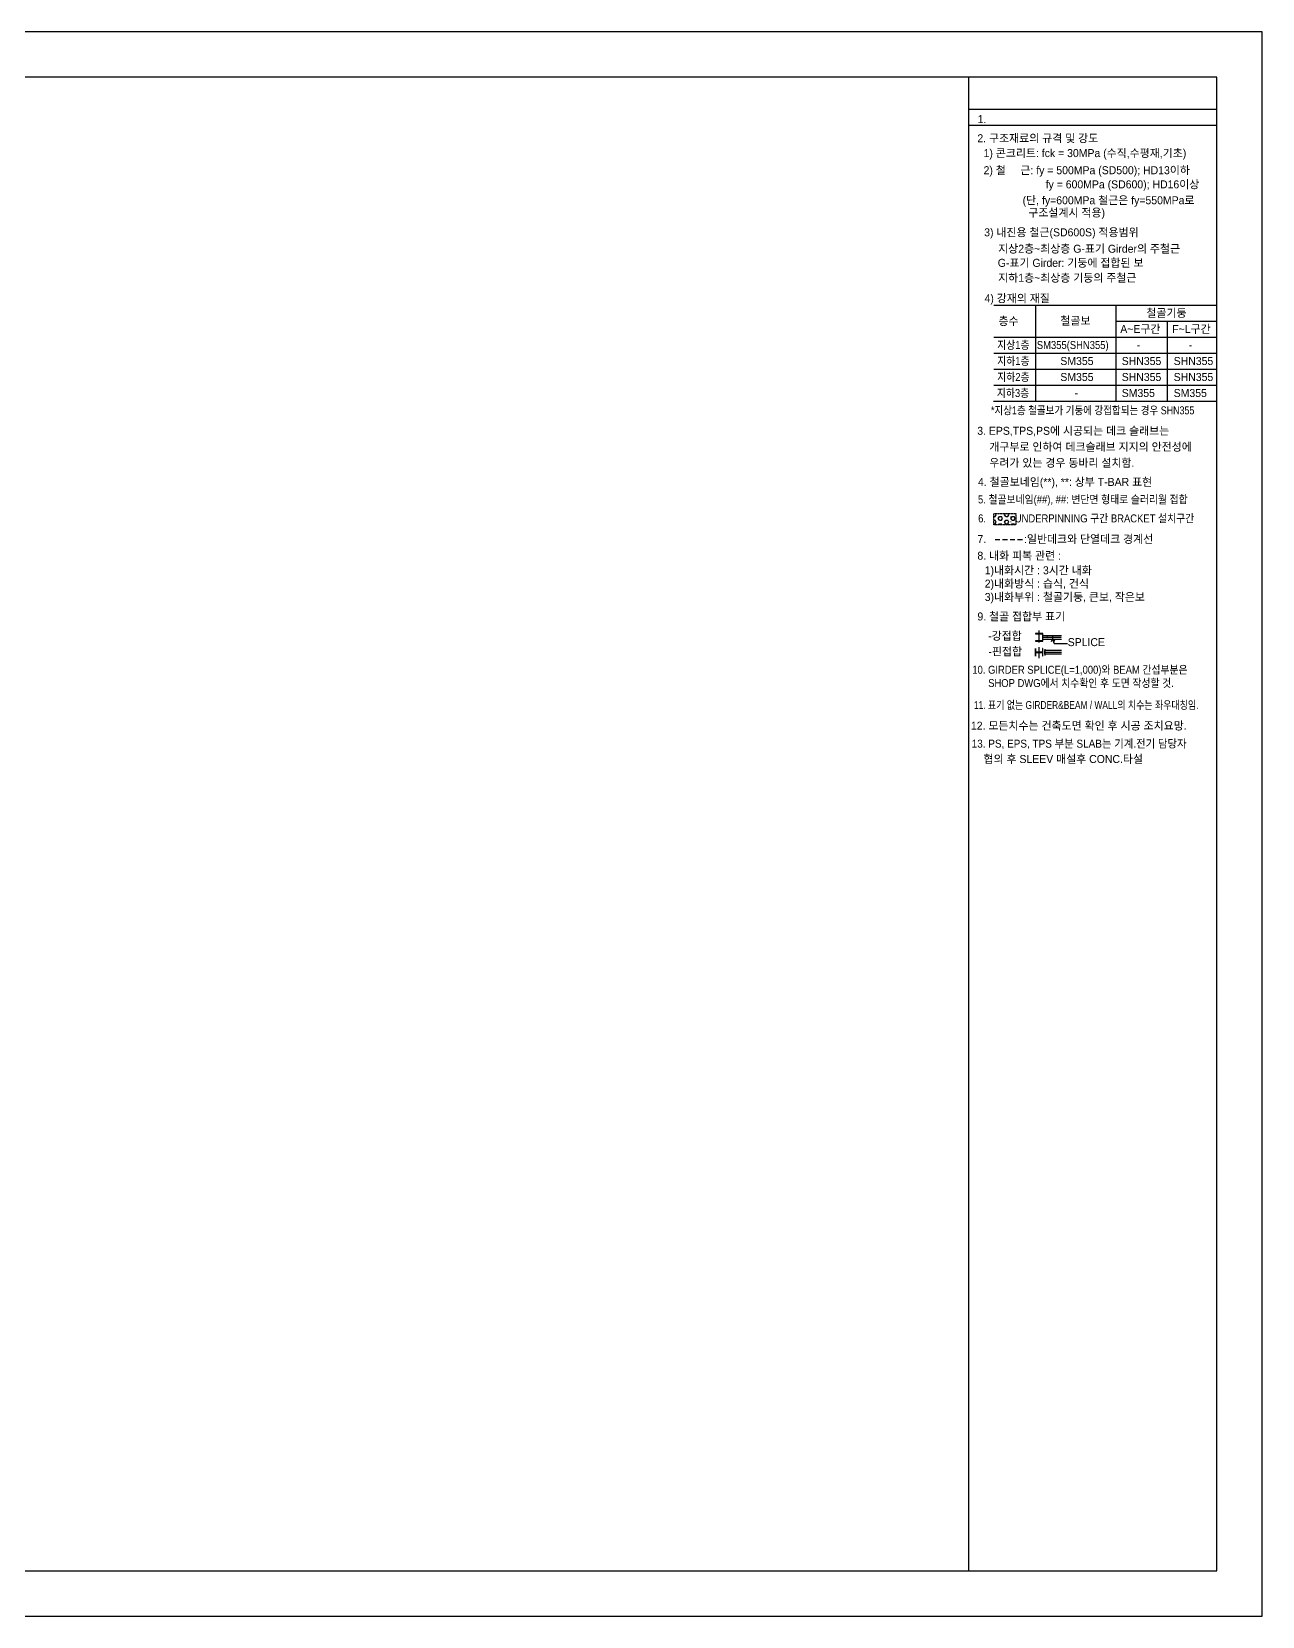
# Model space of a CAD drawing. Header units: millimetres. Extents: x -180 to 841, y -190 to 734.
# Drawn here: x 380 to 841, y 0 to 594 of the extents above; entities that cross this region are included whole.
import ezdxf
from ezdxf.enums import TextEntityAlignment as Align

# ---------------------------------------------------------------- set-up
doc = ezdxf.new("R2010")
doc.units = ezdxf.units.MM
for name, pattern in [('CEN', [62, 60, -1, 0, -1]), ('HID', [2.8, 1.8, -1]), ('HIDDEN2', [0.1875, 0.125, -0.0625])]:
    doc.linetypes.add(name, pattern=pattern)
doc.layers.get('0').update_dxf_attribs({"linetype": 'CONTINUOUS'})
for name, color, linetype in [('-WALL NO', 7, 'CONTINUOUS'), ('00_GIRDER', 3, 'HID'), ('A-SYM', 7, 'CONTINUOUS'), ('CEN', 1, 'CEN'), ('S-SC-Beam', 6, 'CONTINUOUS'), ('S-SC-Mark', 7, 'CONTINUOUS'), ('S-TEXT-NOTE', 7, 'CONTINUOUS'), ('steelbeam', 6, 'CONTINUOUS'), ('XS-NOTE$0$XS-NOTE$0$TEXT', 7, 'CONTINUOUS')]:
    doc.layers.add(name, color=color, linetype=linetype)
doc.layers.add('NOPLOT', color=193, linetype='CONTINUOUS', plot=False)
doc.styles.add('Gtx', font='')
doc.styles.add('XS-NOTE$0$XS-NOTE$0$Gtx', font='')
doc.styles.get('Gtx').set_extended_font_data('Dotum')
doc.styles.get('XS-NOTE$0$XS-NOTE$0$Gtx').set_extended_font_data('Dotum')

msp = doc.modelspace()

# ---------------------------------------------------------------- hatches: boundary and pattern name
at = {"layer": '00_GIRDER', "ltscale": 0.005}
h = msp.add_hatch(dxfattribs=at)
h.set_pattern_fill('HEX', color=201, scale=0.25, style=0)
h.set_pattern_definition([(0, (-838.7028, -12.5975), (0, 1.3748153), [0.79375, -1.5875]), (120, (-838.7028, -12.5975), (-1.190625, -0.6874077), [0.79375, -1.5875]), (60, (-837.9091, -12.5975), (-1.190625, 0.6874077), [0.79375, -1.5875])])
h.paths.add_polyline_path([(740.38, 409.2), (748.68, 409.2), (748.68, 413.4), (740.38, 413.4)])

# ---------------------------------------------------------------- linework, layer by layer
at = {"layer": '-WALL NO', "ltscale": 0.03}
for p, q in [((756.05, 491.45), (756.05, 455.45)), ((786.06, 491.45), (786.06, 455.45)), ((805.53, 455.45), (805.53, 485.45)), ((740.42, 473.45), (824, 473.45))]:
    msp.add_line(p, q, dxfattribs=at)
at = {"layer": '-WALL NO', "ltscale": 0.03, "elevation": 0}
for points in [[(786.06, 485.45), (824, 485.45)], [(786.06, 485.45), (824, 485.45)], [(740.42, 479.45), (824, 479.45)], [(740.42, 479.45), (824, 479.45)], [(740.42, 473.45), (824, 473.45)], [(740.42, 467.45), (824, 467.45)], [(740.42, 467.45), (824, 467.45)], [(740.42, 461.45), (824, 461.45)], [(740.42, 461.45), (824, 461.45)], [(740.28, 455.45), (824, 455.45)], [(740.42, 455.45), (824, 455.45)]]:
    msp.add_lwpolyline(points, dxfattribs=at)
msp.add_lwpolyline([(762.03, 365.37), (762.39, 366.3), (763.21, 365.7)])
at = {"layer": '00_GIRDER', "color": 201, "ltscale": 0.005}
msp.add_lwpolyline([(740.38, 413.4), (748.68, 413.4), (748.68, 409.2), (740.38, 409.2)], close=True, dxfattribs=at)
at = {"layer": 'A-SYM', "color": 5, "linetype": 'HID'}
msp.add_lwpolyline([(740.89, 403.66), (751.89, 403.66)], dxfattribs=at)
at = {"layer": 'CEN', "linetype": 'Continuous'}
for p, q in [((757.36, 365.05), (757.36, 369.5)), ((757.36, 359.12), (757.36, 363.25))]:
    msp.add_line(p, q, dxfattribs=at)
at = {"layer": 'NOPLOT'}
for p, q in [((731, 565), (824, 565)), ((731, 559), (824, 559))]:
    msp.add_line(p, q, dxfattribs=at)
for points in [[(0, 0), (841, 0), (841, 594), (0, 594)], [(31, 17), (824, 17), (824, 577), (31, 577)], [(31, 17), (731, 17), (731, 577), (31, 577)]]:
    msp.add_lwpolyline(points, close=True, dxfattribs=at)
at = {"layer": 'S-SC-Beam'}
for p, q in [((758.78, 365.59), (758.78, 368.4)), ((758.78, 367.72), (765.8, 367.72)), ((758.78, 366.3), (765.8, 366.3)), ((759.49, 362.55), (759.49, 360.18)), ((765.8, 362.08), (759.49, 362.08)), ((759.49, 360.66), (759.49, 362.08)), ((765.8, 360.66), (759.49, 360.66))]:
    msp.add_line(p, q, dxfattribs=at)
at = {"layer": 'S-SC-Beam', "linetype": 'HIDDEN2'}
for p, q in [((758.78, 367.01), (765.8, 367.01)), ((759.49, 361.37), (765.8, 361.37))]:
    msp.add_line(p, q, dxfattribs=at)
at = {"layer": 'S-SC-Mark'}
msp.add_line((762.39, 367.72), (762.39, 366.3), dxfattribs=at)
at = {"layer": 'S-SC-Mark', "const_width": 0.356}
msp.add_lwpolyline([(760.57, 367.01, -1), (760.21, 367.01, -1)], format="xyb", close=True, dxfattribs=at)
at = {"layer": 'S-SC-Mark'}
msp.add_lwpolyline([(762.39, 366.3), (762.97, 364.69), (768, 364.69)], dxfattribs=at)
at = {"layer": 'S-TEXT-NOTE', "elevation": 0}
msp.add_lwpolyline([(740.42, 491.45), (824, 491.45)], dxfattribs=at)
at = {"layer": 'steelbeam', "color": 7}
for points in [[(756.01, 365.7, 0.414214), (755.94, 365.63), (755.94, 365.59), (758.78, 365.59), (758.78, 365.63, 0.414214), (758.71, 365.7), (757.49, 365.7, -0.414214), (757.41, 365.77), (757.41, 368.26, -0.414214), (757.49, 368.33), (758.71, 368.33, 0.414214), (758.78, 368.4), (758.78, 368.43), (755.94, 368.43), (755.94, 368.4, 0.414214), (756.01, 368.33), (757.24, 368.33, -0.414214), (757.31, 368.26), (757.31, 365.77, -0.414214), (757.24, 365.7)], [(756.05, 362.72, 0.414214), (755.97, 362.79), (755.94, 362.79), (755.94, 359.95), (755.97, 359.95, 0.414214), (756.05, 360.02), (756.05, 361.24, -0.414214), (756.12, 361.31), (758.61, 361.31, -0.414214), (758.68, 361.24), (758.68, 360.02, 0.414214), (758.75, 359.95), (758.78, 359.95), (758.78, 362.79), (758.75, 362.79, 0.414214), (758.68, 362.72), (758.68, 361.49, -0.414214), (758.61, 361.42), (756.12, 361.42, -0.414214), (756.05, 361.49)]]:
    msp.add_lwpolyline(points, format="xyb", close=True, dxfattribs=at)

# ---------------------------------------------------------------- texts
at = {"layer": 'S-TEXT-NOTE', "style": 'Gtx'}
for s, p in [('1. ', (734.33, 558.83)), ('2. 구조재료의 규격 및 강도', (734.22, 551.67)), ('1) 콘크리트: fck = 30MPa (수직,수평재,기초)', (736.54, 546.09)), ('2) 철     근: fy = 500MPa (SD500); HD13이하 ', (736.54, 539.67)), ('fy = 600MPa (SD600); HD16이상', (759.81, 534.37)), ('(단, fy=600MPa 철근은 fy=550MPa로 ', (751.18, 528.41)), ('구조설계시 적용)', (753.3, 523.76)), ('3) 내진용 철근(SD600S) 적용범위', (736.77, 516.39)), ('8. 내화 피복 관련 :', (734.23, 395.18)), ('2)내화방식 : 습식, 건식', (736.97, 384.7)), ('3)내화부위 : 철골기둥, 큰보, 작은보', (736.97, 379.7)), ('9. 철골 접합부 표기', (734.23, 372.4))]:
    msp.add_text(s, height=3, dxfattribs=at).set_placement(p, align=Align.BOTTOM_LEFT)
for s, p in [('지상2층~최상층 G-표기 Girder의 주철근', (742, 511.14)), ('G-표기 Girder: 기둥에 접합된 보', (741.87, 505.85)), ('지하1층~최상층 기둥의 주철근', (742, 500.25)), ('4) 강재의 재질', (736.9, 492.56)), ('층수', (742.14, 484.02)), ('철골보', (765.31, 484.15)), ('철골기둥', (797.56, 487.06)), ('A~E구간', (787.78, 481.06)), ('F~L구간', (807.24, 481.06)), ('SM355', (765.31, 469.06)), ('SHN355', (788.32, 469.06)), ('SHN355', (807.79, 469.06)), ('SM355', (765.31, 463.06)), ('SHN355', (788.32, 463.06)), ('SHN355', (807.79, 463.06)), ('-', (770.67, 457.06)), ('SM355', (788.32, 457.06)), ('SM355', (807.79, 457.06)), ('3. EPS,TPS,PS에 시공되는 데크 슬래브는', (734.17, 442.89)), ('  개구부로 인하여 데크슬래브 지지의 안전성에 ', (736.51, 436.89)), ('  우려가 있는 경우 동바리 설치함.', (736.51, 430.89)), ('4. 철골보네임(**), **: 상부 T-BAR 표현', (734.44, 423.72)), ('7.             :일반데크와 단열데크 경계선', (734.23, 402.31)), ('-강접합', (738.27, 366.03)), ('-핀접합', (738.35, 360.16)), ('SPLICE', (768.07, 363.68))]:
    msp.add_text(s, height=3, dxfattribs=at).set_placement(p)
for s, width, p in [('지상1층', 0.9, (741.65, 475.06)), ('SM355(SHN355)', 0.9, (756.5, 475.06)), ('지하1층', 0.9, (741.65, 469.06)), ('지하2층', 0.9, (741.65, 463.06)), ('지하3층', 0.9, (741.52, 457.06)), ('*지상1층 철골보가 기둥에 강접합되는 경우 SHN355', 0.85, (739.31, 450.56)), ('5. 철골보네임(##), ##: 변단면 형태로 슬러리월 접합', 0.9, (734.44, 417.17)), ('6.         : UNDERPINNING 구간 BRACKET 설치구간 ', 0.9, (734.5, 410.06))]:
    msp.add_text(s, height=3, dxfattribs=dict(at, width=width)).set_placement(p)
at = {"layer": 'S-TEXT-NOTE', "color": 2, "style": 'Gtx'}
msp.add_text('1)내화시간 : 3시간 내화', height=3, dxfattribs=at).set_placement((736.97, 389.7), align=Align.BOTTOM_LEFT)
at = {"layer": 'S-TEXT-NOTE', "style": 'Gtx', "width": 0.9}
for s, p in [('10. GIRDER SPLICE(L=1,000)와 BEAM 간섭부분은 ', (732.32, 352.43)), ('SHOP DWG에서 치수확인 후 도면 작성할 것.', (738.27, 347.43))]:
    msp.add_text(s, height=3, dxfattribs=at).set_placement(p, align=Align.BOTTOM_LEFT)
at = {"layer": 'S-TEXT-NOTE', "style": 'Gtx'}
for s, width, p in [('11. 표기 없는 GIRDER&BEAM / WALL의 치수는 좌우대칭임.', 0.8, (732.93, 341.6)), ('13. PS, EPS, TPS 부분 SLAB는 기계.전기 담당자 ', 0.95, (732.09, 327.12))]:
    msp.add_text(s, height=3, dxfattribs=dict(at, width=width)).set_placement(p, align=Align.MIDDLE_LEFT)
for s, p in [('12. 모든치수는 건축도면 확인 후 시공 조치요망.', (731.79, 333.85)), ('협의 후 SLEEV 매설후 CONC.타설', (736.51, 321.36))]:
    msp.add_text(s, height=3, dxfattribs=at).set_placement(p, align=Align.MIDDLE_LEFT)
at = {"layer": 'XS-NOTE$0$XS-NOTE$0$TEXT', "style": 'XS-NOTE$0$XS-NOTE$0$Gtx', "width": 0.9}
for p in [(794.06, 475.06), (813.52, 475.06)]:
    msp.add_text('-', height=3, dxfattribs=at).set_placement(p)

doc.saveas('drawing.dxf')
